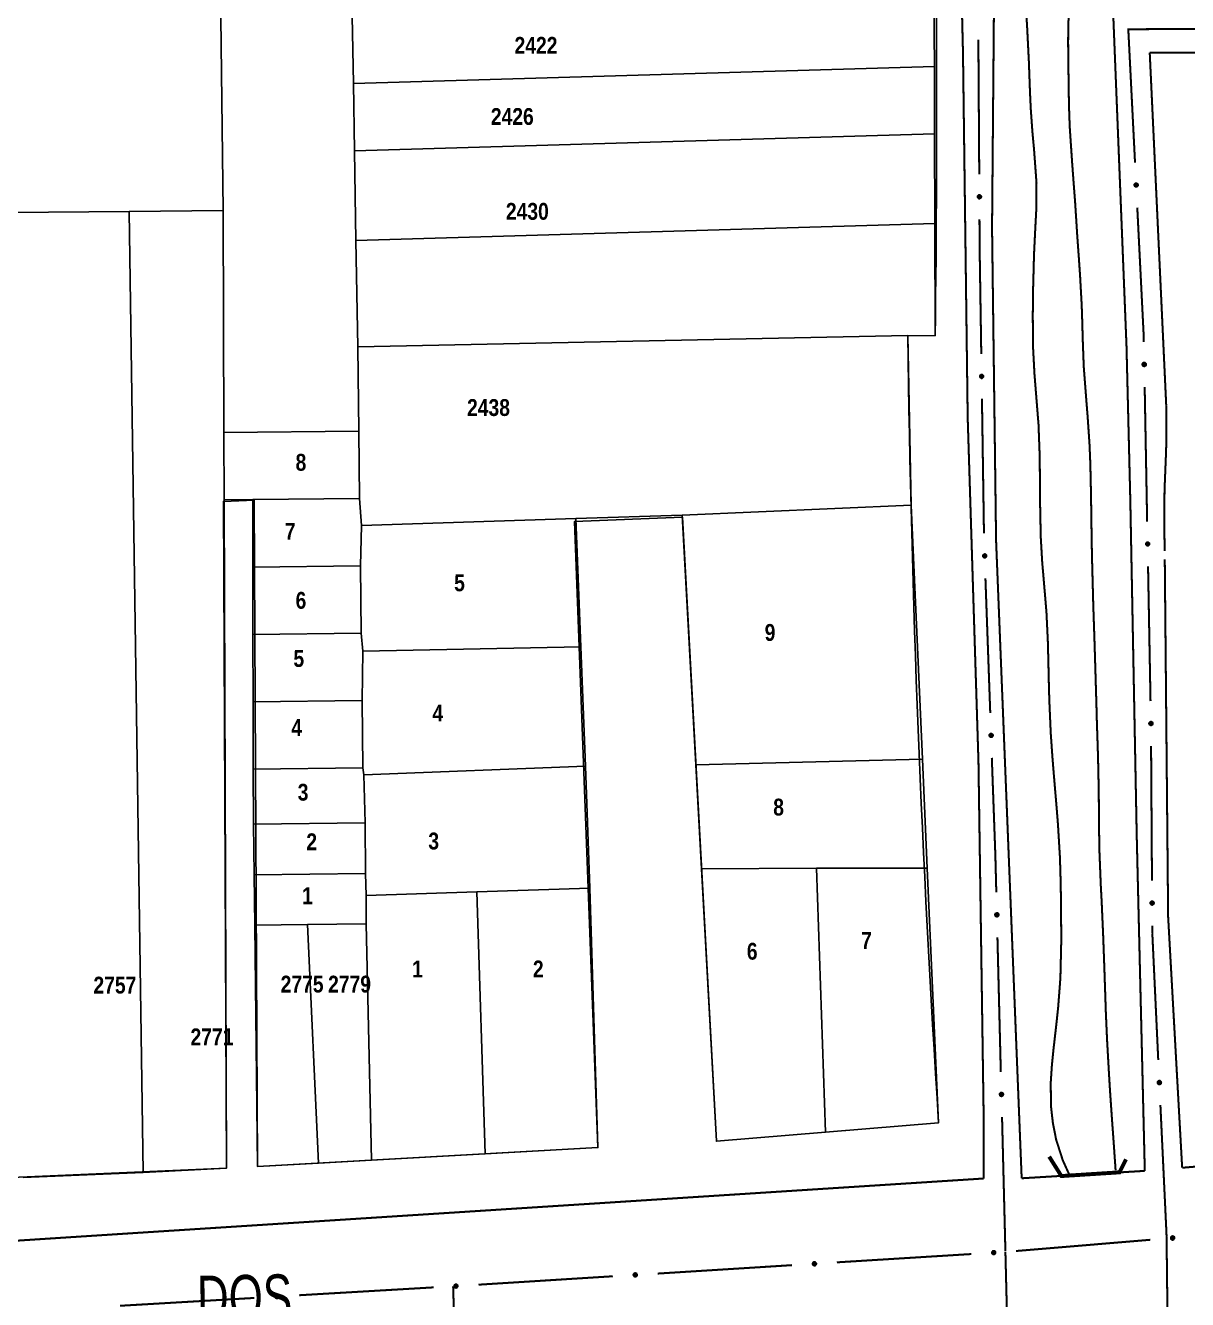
# Model space of a CAD drawing. Extents: x 201676 to 203188, y 4837754 to 4839005.
# Drawn here: x 202126.4 to 202229.9, y 4838789.2 to 4838902.7 of the extents above; entities that cross this region are included whole.
import ezdxf
from ezdxf.enums import TextEntityAlignment as Align

# ---------------------------------------------------------------- set-up
doc = ezdxf.new("R2010")
doc.units = 0
doc.header["$LTSCALE"] = 1.5
doc.header["$MEASUREMENT"] = 0
for name, color, linetype in [('CD-MALHA-LOTES', 40, 'CONTINUOUS'), ('HD-CURSO-PERENE', 170, 'CONTINUOUS'), ('RU-QUADRAS', 210, 'CONTINUOUS'), ('SV-EIXO-RUA-N-PAV', 6, 'CONTINUOUS'), ('SV-EIXO-RUA-PAV', 20, 'CONTINUOUS'), ('SV-PONTE-BUEIRO', 7, 'CONTINUOUS'), ('SV-RUA-PAVIM-S-GUIA-C-GUIA', 7, 'CONTINUOUS'), ('SV-TXT-RUA-PAV-S-GUIA-C-GUIA', 7, 'CONTINUOUS'), ('Th_NmrPort', 7, 'CONTINUOUS')]:
    doc.layers.add(name, color=color, linetype=linetype)
doc.styles.add('ARIAL', font='ARIAL.TTF')
doc.styles.get("Standard").update_dxf_attribs({"font": 'swisscbo.ttf'})

msp = doc.modelspace()

# ---------------------------------------------------------------- linework, layer by layer
at = {"layer": 'CD-MALHA-LOTES', "linetype": 'Continuous', "flags": 128}
for points in [[(202143.98, 4838886.19), (202143.23, 4838950.05)], [(202207.36, 4838899.01), (202207.31, 4838905.01)], [(202155.59, 4838897.51), (202155.49, 4838903.5)], [(202155.59, 4838897.51), (202207.36, 4838899.01)], [(202207.38, 4838893.02), (202207.36, 4838899.01)], [(202155.69, 4838891.51), (202155.59, 4838897.51)], [(202155.69, 4838891.51), (202207.38, 4838893.02)], [(202207.4, 4838885.02), (202207.38, 4838893.02)], [(202155.82, 4838883.51), (202155.69, 4838891.51)], [(202124.82, 4838886.02), (202135.6, 4838886.11)], [(202135.6, 4838886.11), (202143.98, 4838886.19)], [(202136.87, 4838800.47), (202135.6, 4838886.11)], [(202144.05, 4838866.4), (202143.98, 4838886.19)], [(202155.82, 4838883.51), (202207.4, 4838885.02)], [(202207.43, 4838875.03), (202207.4, 4838885.02)], [(202155.98, 4838874.03), (202155.82, 4838883.51)], [(202155.98, 4838874.03), (202204.99, 4838875.04)], [(202205.28, 4838859.92), (202204.99, 4838875.04)], [(202204.99, 4838875.04), (202207.43, 4838875.03)], [(202156.07, 4838866.53), (202155.98, 4838874.03)], [(202144.05, 4838866.4), (202156.07, 4838866.53)], [(202144.07, 4838860.4), (202144.05, 4838866.4)], [(202156.14, 4838860.53), (202156.07, 4838866.53)], [(202144.07, 4838860.4), (202146.63, 4838860.43)], [(202144.29, 4838800.87), (202144.07, 4838860.4)], [(202146.63, 4838860.43), (202156.14, 4838860.53)], [(202146.64, 4838854.41), (202146.63, 4838860.43)], [(202156.32, 4838858.11), (202156.14, 4838860.53)], [(202184.88, 4838859.04), (202205.28, 4838859.92)], [(202206.29, 4838837.31), (202205.28, 4838859.92)], [(202156.32, 4838858.11), (202175.42, 4838858.73)], [(202175.42, 4838858.73), (202184.88, 4838859.04)], [(202175.85, 4838847.32), (202175.42, 4838858.73)], [(202184.88, 4838859.04), (202186.1, 4838836.8)], [(202156.22, 4838854.53), (202156.32, 4838858.11)], [(202146.64, 4838854.41), (202156.22, 4838854.53)], [(202146.64, 4838848.41), (202146.64, 4838854.41)], [(202156.29, 4838848.53), (202156.22, 4838854.53)], [(202156.29, 4838848.53), (202146.64, 4838848.41)], [(202156.42, 4838846.91), (202156.29, 4838848.53)], [(202146.65, 4838842.41), (202146.64, 4838848.41)], [(202156.36, 4838842.53), (202156.42, 4838846.91)], [(202156.42, 4838846.91), (202175.85, 4838847.32)], [(202176.26, 4838836.67), (202175.85, 4838847.32)], [(202156.36, 4838842.53), (202146.65, 4838842.41)], [(202146.66, 4838836.41), (202146.65, 4838842.41)], [(202156.44, 4838836.53), (202156.36, 4838842.53)], [(202186.1, 4838836.8), (202206.29, 4838837.31)], [(202206.73, 4838827.6), (202206.29, 4838837.31)], [(202146.66, 4838836.41), (202156.44, 4838836.53)], [(202146.7, 4838831.5), (202146.66, 4838836.41)], [(202156.51, 4838835.9), (202156.44, 4838836.53)], [(202156.51, 4838835.9), (202176.26, 4838836.67)], [(202176.67, 4838825.8), (202176.26, 4838836.67)], [(202186.1, 4838836.8), (202186.61, 4838827.52)], [(202156.63, 4838831.62), (202156.51, 4838835.9)], [(202146.7, 4838831.5), (202156.63, 4838831.62)], [(202146.75, 4838827), (202146.7, 4838831.5)], [(202156.68, 4838827.12), (202156.63, 4838831.62)], [(202146.75, 4838827), (202156.68, 4838827.12)], [(202146.8, 4838822.5), (202146.75, 4838827)], [(202156.73, 4838825.15), (202156.68, 4838827.12)], [(202186.61, 4838827.52), (202196.85, 4838827.6)], [(202186.61, 4838827.52), (202187.94, 4838803.26)], [(202197.66, 4838804.07), (202196.85, 4838827.6)], [(202196.85, 4838827.6), (202206.73, 4838827.6)], [(202207.74, 4838804.91), (202206.73, 4838827.6)], [(202166.58, 4838825.47), (202176.67, 4838825.8)], [(202177.38, 4838802.69), (202176.67, 4838825.8)], [(202156.73, 4838825.15), (202166.58, 4838825.47)], [(202156.74, 4838822.62), (202156.73, 4838825.15)], [(202167.34, 4838802.14), (202166.58, 4838825.47)], [(202146.8, 4838822.5), (202151.51, 4838822.56)], [(202147.04, 4838801.02), (202146.8, 4838822.5)], [(202151.51, 4838822.56), (202156.74, 4838822.62)], [(202152.49, 4838801.32), (202151.51, 4838822.56)], [(202157.22, 4838801.58), (202156.74, 4838822.62)], [(202197.66, 4838804.07), (202207.74, 4838804.91)], [(202187.94, 4838803.26), (202197.66, 4838804.07)], [(202157.22, 4838801.58), (202167.34, 4838802.14)], [(202167.34, 4838802.14), (202177.38, 4838802.69)], [(202136.87, 4838800.47), (202144.29, 4838800.87)], [(202147.04, 4838801.02), (202152.49, 4838801.32)], [(202152.49, 4838801.32), (202157.22, 4838801.58)], [(202126.16, 4838800.03), (202136.87, 4838800.47)]]:
    msp.add_lwpolyline(points, dxfattribs=at)
at = {"layer": 'HD-CURSO-PERENE', "const_width": 0.18}
for points in [[(202219.4, 4838904.85), (202219.29, 4838902.69), (202219.28, 4838901.19), (202219.29, 4838899.69), (202219.33, 4838897.17), (202219.35, 4838895.67), (202219.42, 4838893.66), (202219.62, 4838890.67), (202219.73, 4838889.17), (202219.91, 4838886.8), (202220.1, 4838883.81), (202220.25, 4838881.75), (202220.35, 4838880.26), (202220.49, 4838877.71), (202220.54, 4838876.21), (202220.58, 4838874.71), (202220.67, 4838872.28), (202220.9, 4838869.29), (202221.02, 4838867.79), (202221.19, 4838865.26), (202221.25, 4838863.76), (202221.29, 4838862.26), (202221.34, 4838859.44), (202221.36, 4838857.94), (202221.4, 4838855.5), (202221.48, 4838852.5), (202221.52, 4838851), (202221.59, 4838848.95), (202221.64, 4838847.45), (202221.71, 4838845.14), (202221.8, 4838842.14), (202221.84, 4838840.64), (202221.92, 4838838.24), (202221.96, 4838836.74), (202222.01, 4838834.29), (202222.02, 4838832.79), (202222.03, 4838831.29), (202222.07, 4838829.05), (202222.19, 4838826.05), (202222.27, 4838824.55), (202222.4, 4838821.6), (202222.51, 4838818.6), (202222.59, 4838816.22), (202222.64, 4838814.72), (202222.75, 4838812.26), (202222.92, 4838809.26), (202223.01, 4838807.77), (202223.19, 4838805.16), (202223.3, 4838803.67), (202223.51, 4838800.67)], [(202219.42, 4838800.2), (202218.8, 4838801.57), (202218.21, 4838803.41), (202217.92, 4838804.89), (202217.75, 4838806.38), (202217.73, 4838808.51), (202217.83, 4838810.01), (202217.98, 4838811.5), (202218.23, 4838813.69), (202218.39, 4838815.19), (202218.59, 4838817.81), (202218.66, 4838820.81), (202218.66, 4838822.31), (202218.64, 4838824.63), (202218.62, 4838826.13), (202218.55, 4838828.54), (202218.37, 4838831.53), (202218.25, 4838833.03), (202218, 4838835.98), (202217.88, 4838837.48), (202217.73, 4838839.61), (202217.6, 4838842.61), (202217.56, 4838844.11), (202217.51, 4838846.31), (202217.47, 4838847.81), (202217.35, 4838850.35), (202217.1, 4838853.34), (202216.97, 4838854.83), (202216.84, 4838857.08), (202216.78, 4838860.08), (202216.76, 4838862.69), (202216.75, 4838864.19), (202216.64, 4838867.12), (202216.4, 4838870.11), (202216.28, 4838871.61), (202216.16, 4838873.87), (202216.14, 4838875.37), (202216.13, 4838876.87), (202216.16, 4838879.29), (202216.24, 4838882.29), (202216.36, 4838884.74), (202216.44, 4838886.24), (202216.46, 4838888.65), (202216.24, 4838891.64), (202216.1, 4838893.14), (202215.95, 4838895.24), (202215.88, 4838896.74), (202215.78, 4838899.46), (202215.63, 4838902.45), (202215.54, 4838903.95)]]:
    msp.add_lwpolyline(points, dxfattribs=at)
at = {"layer": 'RU-QUADRAS', "color": 6, "linetype": 'Continuous'}
msp.add_lwpolyline([(202123.29, 4838978.73), (202128.11, 4838979.86), (202151, 4838982.63, 0.017803), (202204.74, 4838986.28, -0.018695), (202207.43, 4838875.03), (202204.99, 4838875.04, 0.012757), (202207.74, 4838804.91), (202187.94, 4838803.26), (202184.93, 4838858.85), (202175.3, 4838858.48), (202177.38, 4838802.69), (202147.04, 4838801.02), (202146.76, 4838860.38), (202144.01, 4838860.26), (202144.29, 4838800.87), (202108.69, 4838799.31)], format="xyb", dxfattribs=at)
at = {"layer": 'SV-EIXO-RUA-N-PAV', "const_width": 0.18}
for points in [[(202228.05, 4838794.8), (202228.19, 4838782.8)], [(202213.69, 4838793.4), (202213.99, 4838781.4)]]:
    msp.add_lwpolyline(points, dxfattribs=at)
at = {"layer": 'SV-EIXO-RUA-PAV', "const_width": 0.18}
for points in [[(202224.64, 4838902.43), (202224.64, 4838902.33)], [(202224.64, 4838902.33), (202236.64, 4838902.41)], [(202224.64, 4838902.33), (202225.24, 4838890.45)], [(202211.28, 4838901.4), (202211.36, 4838889.4)], [(202225.44, 4838886.45), (202225.99, 4838875.47)], [(202211.38, 4838885.4), (202211.39, 4838883.41)], [(202211.39, 4838883.41), (202211.4, 4838882.41)], [(202211.4, 4838882.41), (202211.54, 4838873.41)], [(202225.99, 4838875.47), (202226.01, 4838875.04)], [(202226.01, 4838875.04), (202226.02, 4838874.47)], [(202226.1, 4838870.47), (202226.32, 4838858.47)], [(202211.6, 4838869.41), (202211.78, 4838857.41)], [(202226.4, 4838854.47), (202226.62, 4838842.47)], [(202211.91, 4838853.41), (202212.34, 4838841.42)], [(202226.67, 4838838.48), (202226.75, 4838826.48)], [(202212.48, 4838837.42), (202212.77, 4838829.43)], [(202212.77, 4838829.43), (202212.8, 4838828.53)], [(202212.8, 4838828.53), (202212.88, 4838825.43)], [(202226.78, 4838822.48), (202226.78, 4838821.8)], [(202212.98, 4838821.43), (202213.28, 4838809.43)], [(202226.78, 4838821.8), (202227.31, 4838810.49)], [(202227.5, 4838806.49), (202228.02, 4838795.5)], [(202213.39, 4838805.43), (202213.69, 4838793.44)], [(202228.02, 4838795.5), (202228.05, 4838794.8)], [(202214.64, 4838793.48), (202226.6, 4838794.48)], [(202198.67, 4838792.47), (202210.65, 4838793.21)], [(202182.71, 4838791.47), (202194.68, 4838792.22)], [(202166.74, 4838790.48), (202178.71, 4838791.23)], [(202150.76, 4838789.54), (202162.74, 4838790.24)], [(202164.48, 4838790.34), (202164.84, 4838778.35)], [(202134.79, 4838788.6), (202146.77, 4838789.3)]]:
    msp.add_lwpolyline(points, dxfattribs=at)
at = {"layer": 'SV-EIXO-RUA-PAV'}
for points in [[(202225.44, 4838888.6), (202225.48, 4838888.57), (202225.5, 4838888.53), (202225.51, 4838888.5), (202225.52, 4838888.46), (202225.52, 4838888.43), (202225.51, 4838888.39), (202225.49, 4838888.36), (202225.46, 4838888.32), (202225.42, 4838888.3), (202225.38, 4838888.28), (202225.35, 4838888.28), (202225.31, 4838888.28), (202225.28, 4838888.29), (202225.24, 4838888.31), (202225.2, 4838888.34), (202225.18, 4838888.38), (202225.17, 4838888.41), (202225.16, 4838888.45), (202225.17, 4838888.48), (202225.17, 4838888.52), (202225.19, 4838888.55), (202225.23, 4838888.59), (202225.26, 4838888.62), (202225.3, 4838888.63), (202225.33, 4838888.63), (202225.37, 4838888.63), (202225.4, 4838888.62), (202225.44, 4838888.6)], [(202211.48, 4838887.55), (202211.51, 4838887.52), (202211.54, 4838887.48), (202211.55, 4838887.44), (202211.55, 4838887.41), (202211.55, 4838887.37), (202211.54, 4838887.34), (202211.52, 4838887.3), (202211.48, 4838887.27), (202211.44, 4838887.25), (202211.41, 4838887.23), (202211.37, 4838887.23), (202211.34, 4838887.23), (202211.3, 4838887.25), (202211.27, 4838887.27), (202211.23, 4838887.3), (202211.21, 4838887.34), (202211.2, 4838887.37), (202211.2, 4838887.41), (202211.2, 4838887.44), (202211.21, 4838887.48), (202211.23, 4838887.51), (202211.26, 4838887.55), (202211.3, 4838887.57), (202211.34, 4838887.58), (202211.37, 4838887.58), (202211.41, 4838887.58), (202211.44, 4838887.57), (202211.48, 4838887.55)], [(202226.17, 4838872.62), (202226.2, 4838872.58), (202226.23, 4838872.55), (202226.24, 4838872.51), (202226.24, 4838872.48), (202226.24, 4838872.44), (202226.23, 4838872.41), (202226.21, 4838872.37), (202226.17, 4838872.33), (202226.13, 4838872.31), (202226.1, 4838872.3), (202226.06, 4838872.29), (202226.03, 4838872.3), (202225.99, 4838872.31), (202225.96, 4838872.33), (202225.92, 4838872.36), (202225.9, 4838872.4), (202225.89, 4838872.43), (202225.89, 4838872.47), (202225.89, 4838872.51), (202225.9, 4838872.54), (202225.92, 4838872.58), (202225.95, 4838872.61), (202225.99, 4838872.63), (202226.02, 4838872.65), (202226.06, 4838872.65), (202226.09, 4838872.65), (202226.13, 4838872.64), (202226.17, 4838872.62)], [(202211.67, 4838871.55), (202211.71, 4838871.52), (202211.73, 4838871.48), (202211.74, 4838871.45), (202211.75, 4838871.41), (202211.74, 4838871.38), (202211.73, 4838871.34), (202211.71, 4838871.31), (202211.68, 4838871.27), (202211.64, 4838871.25), (202211.61, 4838871.23), (202211.57, 4838871.23), (202211.54, 4838871.23), (202211.5, 4838871.25), (202211.46, 4838871.27), (202211.43, 4838871.3), (202211.41, 4838871.34), (202211.4, 4838871.37), (202211.39, 4838871.41), (202211.4, 4838871.44), (202211.41, 4838871.48), (202211.43, 4838871.51), (202211.46, 4838871.55), (202211.5, 4838871.57), (202211.53, 4838871.58), (202211.57, 4838871.58), (202211.6, 4838871.58), (202211.64, 4838871.57), (202211.67, 4838871.55)], [(202226.47, 4838856.62), (202226.5, 4838856.58), (202226.53, 4838856.55), (202226.54, 4838856.51), (202226.54, 4838856.48), (202226.54, 4838856.44), (202226.53, 4838856.41), (202226.51, 4838856.37), (202226.47, 4838856.34), (202226.44, 4838856.31), (202226.4, 4838856.3), (202226.37, 4838856.3), (202226.33, 4838856.3), (202226.3, 4838856.31), (202226.26, 4838856.33), (202226.22, 4838856.37), (202226.2, 4838856.4), (202226.19, 4838856.44), (202226.19, 4838856.47), (202226.19, 4838856.51), (202226.2, 4838856.54), (202226.22, 4838856.58), (202226.25, 4838856.61), (202226.29, 4838856.64), (202226.32, 4838856.65), (202226.36, 4838856.65), (202226.39, 4838856.65), (202226.43, 4838856.64), (202226.47, 4838856.62)], [(202211.95, 4838855.56), (202211.98, 4838855.52), (202212.01, 4838855.49), (202212.02, 4838855.45), (202212.02, 4838855.42), (202212.02, 4838855.38), (202212.01, 4838855.35), (202211.99, 4838855.31), (202211.96, 4838855.27), (202211.92, 4838855.25), (202211.89, 4838855.24), (202211.85, 4838855.23), (202211.82, 4838855.24), (202211.78, 4838855.25), (202211.74, 4838855.27), (202211.71, 4838855.3), (202211.68, 4838855.34), (202211.67, 4838855.37), (202211.67, 4838855.41), (202211.67, 4838855.44), (202211.68, 4838855.48), (202211.7, 4838855.51), (202211.74, 4838855.55), (202211.77, 4838855.57), (202211.8, 4838855.58), (202211.84, 4838855.59), (202211.88, 4838855.59), (202211.91, 4838855.58), (202211.95, 4838855.56)], [(202226.76, 4838840.62), (202226.8, 4838840.59), (202226.82, 4838840.55), (202226.83, 4838840.51), (202226.83, 4838840.48), (202226.83, 4838840.44), (202226.82, 4838840.41), (202226.8, 4838840.37), (202226.77, 4838840.34), (202226.73, 4838840.32), (202226.69, 4838840.3), (202226.66, 4838840.3), (202226.62, 4838840.3), (202226.59, 4838840.32), (202226.55, 4838840.34), (202226.52, 4838840.37), (202226.49, 4838840.41), (202226.48, 4838840.44), (202226.48, 4838840.48), (202226.48, 4838840.51), (202226.49, 4838840.55), (202226.52, 4838840.58), (202226.55, 4838840.62), (202226.59, 4838840.64), (202226.62, 4838840.65), (202226.66, 4838840.65), (202226.69, 4838840.65), (202226.73, 4838840.64), (202226.76, 4838840.62)], [(202212.52, 4838839.57), (202212.55, 4838839.53), (202212.58, 4838839.5), (202212.59, 4838839.46), (202212.59, 4838839.43), (202212.59, 4838839.39), (202212.58, 4838839.36), (202212.56, 4838839.32), (202212.53, 4838839.28), (202212.49, 4838839.26), (202212.46, 4838839.25), (202212.42, 4838839.24), (202212.39, 4838839.25), (202212.35, 4838839.26), (202212.31, 4838839.28), (202212.28, 4838839.31), (202212.25, 4838839.35), (202212.24, 4838839.38), (202212.24, 4838839.42), (202212.24, 4838839.45), (202212.25, 4838839.49), (202212.27, 4838839.52), (202212.3, 4838839.56), (202212.34, 4838839.58), (202212.37, 4838839.59), (202212.41, 4838839.6), (202212.44, 4838839.6), (202212.48, 4838839.59), (202212.52, 4838839.57)], [(202226.87, 4838824.62), (202226.91, 4838824.59), (202226.93, 4838824.55), (202226.94, 4838824.51), (202226.94, 4838824.48), (202226.94, 4838824.44), (202226.93, 4838824.41), (202226.91, 4838824.37), (202226.87, 4838824.34), (202226.84, 4838824.32), (202226.8, 4838824.3), (202226.77, 4838824.3), (202226.73, 4838824.3), (202226.7, 4838824.32), (202226.66, 4838824.34), (202226.62, 4838824.37), (202226.6, 4838824.41), (202226.59, 4838824.44), (202226.59, 4838824.48), (202226.59, 4838824.51), (202226.6, 4838824.55), (202226.62, 4838824.58), (202226.66, 4838824.62), (202226.69, 4838824.64), (202226.73, 4838824.65), (202226.76, 4838824.65), (202226.8, 4838824.65), (202226.83, 4838824.64), (202226.87, 4838824.62)], [(202213.04, 4838823.57), (202213.07, 4838823.54), (202213.1, 4838823.51), (202213.11, 4838823.47), (202213.11, 4838823.44), (202213.11, 4838823.4), (202213.1, 4838823.36), (202213.08, 4838823.33), (202213.04, 4838823.29), (202213.01, 4838823.27), (202212.97, 4838823.26), (202212.94, 4838823.25), (202212.9, 4838823.26), (202212.87, 4838823.27), (202212.83, 4838823.29), (202212.79, 4838823.32), (202212.77, 4838823.36), (202212.76, 4838823.39), (202212.76, 4838823.43), (202212.76, 4838823.46), (202212.77, 4838823.5), (202212.79, 4838823.53), (202212.82, 4838823.57), (202212.86, 4838823.59), (202212.89, 4838823.6), (202212.93, 4838823.61), (202212.96, 4838823.6), (202213, 4838823.6), (202213.04, 4838823.57)], [(202213.44, 4838807.58), (202213.48, 4838807.55), (202213.5, 4838807.51), (202213.51, 4838807.47), (202213.51, 4838807.44), (202213.51, 4838807.41), (202213.5, 4838807.37), (202213.48, 4838807.33), (202213.45, 4838807.3), (202213.41, 4838807.28), (202213.38, 4838807.26), (202213.34, 4838807.26), (202213.31, 4838807.26), (202213.27, 4838807.27), (202213.23, 4838807.29), (202213.2, 4838807.33), (202213.18, 4838807.36), (202213.17, 4838807.4), (202213.16, 4838807.43), (202213.16, 4838807.47), (202213.17, 4838807.5), (202213.19, 4838807.54), (202213.23, 4838807.57), (202213.26, 4838807.6), (202213.3, 4838807.61), (202213.33, 4838807.61), (202213.37, 4838807.61), (202213.4, 4838807.6), (202213.44, 4838807.58)], [(202227.51, 4838808.64), (202227.55, 4838808.61), (202227.57, 4838808.57), (202227.58, 4838808.54), (202227.59, 4838808.5), (202227.58, 4838808.47), (202227.58, 4838808.43), (202227.56, 4838808.39), (202227.52, 4838808.36), (202227.49, 4838808.33), (202227.45, 4838808.32), (202227.42, 4838808.32), (202227.38, 4838808.32), (202227.35, 4838808.33), (202227.31, 4838808.35), (202227.27, 4838808.38), (202227.25, 4838808.42), (202227.24, 4838808.45), (202227.23, 4838808.49), (202227.23, 4838808.52), (202227.24, 4838808.56), (202227.26, 4838808.59), (202227.3, 4838808.63), (202227.33, 4838808.65), (202227.37, 4838808.66), (202227.4, 4838808.67), (202227.44, 4838808.67), (202227.47, 4838808.66), (202227.51, 4838808.64)], [(202228.44, 4838794.74), (202228.48, 4838794.77), (202228.51, 4838794.8), (202228.55, 4838794.81), (202228.58, 4838794.82), (202228.62, 4838794.82), (202228.65, 4838794.81), (202228.69, 4838794.79), (202228.73, 4838794.76), (202228.75, 4838794.72), (202228.76, 4838794.69), (202228.77, 4838794.65), (202228.77, 4838794.62), (202228.76, 4838794.58), (202228.74, 4838794.54), (202228.71, 4838794.51), (202228.67, 4838794.48), (202228.64, 4838794.47), (202228.6, 4838794.46), (202228.57, 4838794.46), (202228.53, 4838794.47), (202228.49, 4838794.49), (202228.46, 4838794.52), (202228.43, 4838794.56), (202228.42, 4838794.59), (202228.42, 4838794.63), (202228.42, 4838794.66), (202228.42, 4838794.7), (202228.44, 4838794.74)], [(202212.5, 4838793.44), (202212.53, 4838793.47), (202212.56, 4838793.5), (202212.6, 4838793.51), (202212.63, 4838793.51), (202212.67, 4838793.51), (202212.7, 4838793.51), (202212.74, 4838793.49), (202212.78, 4838793.46), (202212.8, 4838793.42), (202212.82, 4838793.38), (202212.82, 4838793.35), (202212.82, 4838793.31), (202212.81, 4838793.28), (202212.79, 4838793.24), (202212.76, 4838793.2), (202212.73, 4838793.18), (202212.69, 4838793.17), (202212.66, 4838793.16), (202212.62, 4838793.16), (202212.58, 4838793.17), (202212.55, 4838793.19), (202212.51, 4838793.22), (202212.49, 4838793.26), (202212.47, 4838793.29), (202212.47, 4838793.33), (202212.47, 4838793.36), (202212.48, 4838793.4), (202212.5, 4838793.44)], [(202196.53, 4838792.44), (202196.56, 4838792.48), (202196.6, 4838792.51), (202196.63, 4838792.52), (202196.66, 4838792.52), (202196.7, 4838792.52), (202196.74, 4838792.51), (202196.77, 4838792.49), (202196.81, 4838792.46), (202196.83, 4838792.43), (202196.85, 4838792.39), (202196.85, 4838792.36), (202196.85, 4838792.32), (202196.84, 4838792.29), (202196.82, 4838792.25), (202196.79, 4838792.21), (202196.76, 4838792.19), (202196.72, 4838792.17), (202196.69, 4838792.17), (202196.65, 4838792.17), (202196.62, 4838792.18), (202196.58, 4838792.2), (202196.54, 4838792.23), (202196.52, 4838792.26), (202196.5, 4838792.3), (202196.5, 4838792.33), (202196.5, 4838792.37), (202196.51, 4838792.41), (202196.53, 4838792.44)], [(202180.56, 4838791.45), (202180.59, 4838791.49), (202180.63, 4838791.51), (202180.66, 4838791.53), (202180.7, 4838791.53), (202180.73, 4838791.53), (202180.77, 4838791.52), (202180.8, 4838791.5), (202180.84, 4838791.47), (202180.86, 4838791.43), (202180.88, 4838791.4), (202180.88, 4838791.36), (202180.88, 4838791.33), (202180.87, 4838791.29), (202180.85, 4838791.25), (202180.82, 4838791.22), (202180.79, 4838791.19), (202180.75, 4838791.18), (202180.72, 4838791.18), (202180.68, 4838791.18), (202180.65, 4838791.19), (202180.61, 4838791.21), (202180.57, 4838791.24), (202180.55, 4838791.27), (202180.54, 4838791.31), (202180.53, 4838791.34), (202180.53, 4838791.38), (202180.54, 4838791.41), (202180.56, 4838791.45)], [(202148.62, 4838789.52), (202148.65, 4838789.56), (202148.68, 4838789.58), (202148.72, 4838789.6), (202148.75, 4838789.6), (202148.79, 4838789.6), (202148.83, 4838789.59), (202148.86, 4838789.57), (202148.9, 4838789.54), (202148.92, 4838789.5), (202148.94, 4838789.47), (202148.94, 4838789.43), (202148.94, 4838789.4), (202148.93, 4838789.36), (202148.91, 4838789.33), (202148.88, 4838789.29), (202148.84, 4838789.26), (202148.81, 4838789.25), (202148.77, 4838789.25), (202148.74, 4838789.25), (202148.7, 4838789.26), (202148.67, 4838789.28), (202148.63, 4838789.31), (202148.61, 4838789.34), (202148.59, 4838789.38), (202148.59, 4838789.41), (202148.59, 4838789.45), (202148.6, 4838789.48), (202148.62, 4838789.52)], [(202164.59, 4838790.46), (202164.62, 4838790.49), (202164.66, 4838790.52), (202164.69, 4838790.53), (202164.73, 4838790.54), (202164.76, 4838790.53), (202164.8, 4838790.53), (202164.83, 4838790.51), (202164.87, 4838790.48), (202164.9, 4838790.44), (202164.91, 4838790.41), (202164.92, 4838790.37), (202164.91, 4838790.34), (202164.9, 4838790.3), (202164.88, 4838790.26), (202164.85, 4838790.22), (202164.82, 4838790.2), (202164.78, 4838790.19), (202164.75, 4838790.18), (202164.71, 4838790.18), (202164.68, 4838790.19), (202164.64, 4838790.21), (202164.6, 4838790.24), (202164.58, 4838790.28), (202164.57, 4838790.31), (202164.56, 4838790.35), (202164.56, 4838790.38), (202164.57, 4838790.42), (202164.59, 4838790.46)]]:
    msp.add_lwpolyline(points, close=True, dxfattribs=at)
for points in [[(202225.17, 4838888.52), (202225.2, 4838888.34)], [(202225.17, 4838888.5), (202225.19, 4838888.37)], [(202225.17, 4838888.48), (202225.18, 4838888.38)], [(202225.19, 4838888.55), (202225.24, 4838888.31)], [(202225.19, 4838888.53), (202225.22, 4838888.33)], [(202225.21, 4838888.57), (202225.26, 4838888.3)], [(202225.23, 4838888.59), (202225.28, 4838888.29)], [(202225.24, 4838888.6), (202225.29, 4838888.29)], [(202225.26, 4838888.62), (202225.31, 4838888.28)], [(202225.28, 4838888.62), (202225.33, 4838888.28)], [(202225.3, 4838888.63), (202225.35, 4838888.28)], [(202225.31, 4838888.63), (202225.36, 4838888.28)], [(202225.33, 4838888.63), (202225.38, 4838888.28)], [(202225.35, 4838888.63), (202225.4, 4838888.29)], [(202225.37, 4838888.63), (202225.42, 4838888.3)], [(202225.38, 4838888.62), (202225.44, 4838888.31)], [(202225.4, 4838888.62), (202225.46, 4838888.32)], [(202225.42, 4838888.61), (202225.47, 4838888.34)], [(202225.44, 4838888.6), (202225.49, 4838888.36)], [(202225.46, 4838888.58), (202225.5, 4838888.38)], [(202225.48, 4838888.57), (202225.51, 4838888.39)], [(202225.49, 4838888.55), (202225.51, 4838888.42)], [(202225.5, 4838888.53), (202225.52, 4838888.43)], [(202211.2, 4838887.46), (202211.22, 4838887.33)], [(202211.2, 4838887.44), (202211.21, 4838887.34)], [(202211.21, 4838887.48), (202211.23, 4838887.3)], [(202211.22, 4838887.49), (202211.25, 4838887.29)], [(202211.23, 4838887.51), (202211.27, 4838887.27)], [(202211.25, 4838887.53), (202211.28, 4838887.26)], [(202211.26, 4838887.55), (202211.3, 4838887.25)], [(202211.28, 4838887.56), (202211.32, 4838887.24)], [(202211.3, 4838887.57), (202211.34, 4838887.23)], [(202211.32, 4838887.57), (202211.35, 4838887.23)], [(202211.34, 4838887.58), (202211.37, 4838887.23)], [(202211.35, 4838887.58), (202211.39, 4838887.23)], [(202211.37, 4838887.58), (202211.41, 4838887.23)], [(202211.39, 4838887.58), (202211.43, 4838887.24)], [(202211.41, 4838887.58), (202211.44, 4838887.25)], [(202211.42, 4838887.57), (202211.46, 4838887.26)], [(202211.44, 4838887.57), (202211.48, 4838887.27)], [(202211.46, 4838887.56), (202211.5, 4838887.29)], [(202211.48, 4838887.55), (202211.52, 4838887.3)], [(202211.5, 4838887.53), (202211.52, 4838887.33)], [(202211.51, 4838887.52), (202211.54, 4838887.34)], [(202211.53, 4838887.49), (202211.54, 4838887.37)], [(202211.54, 4838887.48), (202211.55, 4838887.37)], [(202225.89, 4838872.52), (202225.91, 4838872.39)], [(202225.89, 4838872.51), (202225.9, 4838872.4)], [(202225.9, 4838872.54), (202225.92, 4838872.36)], [(202225.91, 4838872.55), (202225.94, 4838872.35)], [(202225.92, 4838872.58), (202225.96, 4838872.33)], [(202225.94, 4838872.59), (202225.98, 4838872.32)], [(202225.95, 4838872.61), (202225.99, 4838872.31)], [(202225.97, 4838872.62), (202226.01, 4838872.31)], [(202225.99, 4838872.63), (202226.03, 4838872.3)], [(202226, 4838872.64), (202226.05, 4838872.3)], [(202226.02, 4838872.65), (202226.06, 4838872.29)], [(202226.04, 4838872.64), (202226.08, 4838872.3)], [(202226.06, 4838872.65), (202226.1, 4838872.3)], [(202226.08, 4838872.64), (202226.12, 4838872.31)], [(202226.09, 4838872.65), (202226.13, 4838872.31)], [(202226.11, 4838872.64), (202226.15, 4838872.33)], [(202226.13, 4838872.64), (202226.17, 4838872.33)], [(202226.15, 4838872.63), (202226.19, 4838872.35)], [(202226.17, 4838872.62), (202226.21, 4838872.37)], [(202226.18, 4838872.6), (202226.22, 4838872.39)], [(202226.2, 4838872.58), (202226.23, 4838872.41)], [(202226.22, 4838872.56), (202226.23, 4838872.43)], [(202226.23, 4838872.55), (202226.24, 4838872.44)], [(202211.4, 4838871.46), (202211.42, 4838871.33)], [(202211.4, 4838871.44), (202211.41, 4838871.34)], [(202211.41, 4838871.48), (202211.43, 4838871.3)], [(202211.42, 4838871.49), (202211.45, 4838871.29)], [(202211.43, 4838871.51), (202211.46, 4838871.27)], [(202211.45, 4838871.53), (202211.48, 4838871.26)], [(202211.46, 4838871.55), (202211.5, 4838871.25)], [(202211.48, 4838871.56), (202211.52, 4838871.24)], [(202211.5, 4838871.57), (202211.54, 4838871.23)], [(202211.51, 4838871.57), (202211.55, 4838871.24)], [(202211.53, 4838871.58), (202211.57, 4838871.23)], [(202211.55, 4838871.58), (202211.59, 4838871.23)], [(202211.57, 4838871.58), (202211.61, 4838871.23)], [(202211.59, 4838871.58), (202211.63, 4838871.25)], [(202211.6, 4838871.58), (202211.64, 4838871.25)], [(202211.62, 4838871.57), (202211.66, 4838871.26)], [(202211.64, 4838871.57), (202211.68, 4838871.27)], [(202211.65, 4838871.56), (202211.69, 4838871.29)], [(202211.67, 4838871.55), (202211.71, 4838871.31)], [(202211.69, 4838871.53), (202211.72, 4838871.33)], [(202211.71, 4838871.52), (202211.73, 4838871.34)], [(202211.72, 4838871.5), (202211.74, 4838871.37)], [(202211.73, 4838871.48), (202211.74, 4838871.38)], [(202226.19, 4838856.51), (202226.2, 4838856.4)], [(202226.2, 4838856.54), (202226.22, 4838856.37)], [(202226.2, 4838856.52), (202226.21, 4838856.39)], [(202226.21, 4838856.56), (202226.24, 4838856.36)], [(202226.22, 4838856.58), (202226.26, 4838856.33)], [(202226.24, 4838856.59), (202226.28, 4838856.32)], [(202226.25, 4838856.61), (202226.3, 4838856.31)], [(202226.27, 4838856.62), (202226.31, 4838856.31)], [(202226.29, 4838856.64), (202226.33, 4838856.3)], [(202226.31, 4838856.64), (202226.35, 4838856.3)], [(202226.32, 4838856.65), (202226.37, 4838856.3)], [(202226.34, 4838856.65), (202226.38, 4838856.3)], [(202226.36, 4838856.65), (202226.4, 4838856.3)], [(202226.38, 4838856.65), (202226.42, 4838856.31)], [(202226.39, 4838856.65), (202226.44, 4838856.31)], [(202226.41, 4838856.64), (202226.46, 4838856.33)], [(202226.43, 4838856.64), (202226.47, 4838856.34)], [(202226.45, 4838856.63), (202226.49, 4838856.36)], [(202226.47, 4838856.62), (202226.51, 4838856.37)], [(202226.49, 4838856.6), (202226.52, 4838856.4)], [(202226.5, 4838856.58), (202226.53, 4838856.41)], [(202226.52, 4838856.56), (202226.53, 4838856.43)], [(202226.53, 4838856.55), (202226.54, 4838856.44)], [(202211.67, 4838855.44), (202211.68, 4838855.34)], [(202211.68, 4838855.48), (202211.71, 4838855.3)], [(202211.68, 4838855.46), (202211.7, 4838855.32)], [(202211.69, 4838855.49), (202211.73, 4838855.29)], [(202211.7, 4838855.51), (202211.74, 4838855.27)], [(202211.72, 4838855.53), (202211.76, 4838855.26)], [(202211.74, 4838855.55), (202211.78, 4838855.25)], [(202211.75, 4838855.56), (202211.8, 4838855.25)], [(202211.77, 4838855.57), (202211.82, 4838855.24)], [(202211.79, 4838855.58), (202211.83, 4838855.24)], [(202211.8, 4838855.58), (202211.85, 4838855.23)], [(202211.82, 4838855.58), (202211.87, 4838855.24)], [(202211.84, 4838855.59), (202211.89, 4838855.24)], [(202211.86, 4838855.58), (202211.91, 4838855.25)], [(202211.88, 4838855.59), (202211.92, 4838855.25)], [(202211.89, 4838855.58), (202211.94, 4838855.27)], [(202211.91, 4838855.58), (202211.96, 4838855.27)], [(202211.93, 4838855.57), (202211.97, 4838855.3)], [(202211.95, 4838855.56), (202211.99, 4838855.31)], [(202211.97, 4838855.54), (202212, 4838855.34)], [(202211.98, 4838855.52), (202212.01, 4838855.35)], [(202212, 4838855.5), (202212.02, 4838855.37)], [(202212.01, 4838855.49), (202212.02, 4838855.38)], [(202226.49, 4838840.55), (202226.52, 4838840.37)], [(202226.49, 4838840.53), (202226.5, 4838840.4)], [(202226.51, 4838840.56), (202226.53, 4838840.36)], [(202226.52, 4838840.58), (202226.55, 4838840.34)], [(202226.53, 4838840.6), (202226.57, 4838840.33)], [(202226.55, 4838840.62), (202226.59, 4838840.32)], [(202226.57, 4838840.63), (202226.6, 4838840.31)], [(202226.59, 4838840.64), (202226.62, 4838840.3)], [(202226.6, 4838840.64), (202226.64, 4838840.3)], [(202226.62, 4838840.65), (202226.66, 4838840.3)], [(202226.64, 4838840.65), (202226.67, 4838840.3)], [(202226.66, 4838840.65), (202226.69, 4838840.3)], [(202226.67, 4838840.65), (202226.71, 4838840.31)], [(202226.69, 4838840.65), (202226.73, 4838840.32)], [(202226.71, 4838840.64), (202226.75, 4838840.33)], [(202226.73, 4838840.64), (202226.77, 4838840.34)], [(202226.74, 4838840.63), (202226.78, 4838840.36)], [(202226.76, 4838840.62), (202226.8, 4838840.37)], [(202226.78, 4838840.6), (202226.81, 4838840.4)], [(202226.8, 4838840.59), (202226.82, 4838840.41)], [(202226.81, 4838840.56), (202226.82, 4838840.44)], [(202226.82, 4838840.55), (202226.83, 4838840.44)], [(202212.24, 4838839.45), (202212.25, 4838839.35)], [(202212.25, 4838839.49), (202212.28, 4838839.31)], [(202212.25, 4838839.47), (202212.27, 4838839.33)], [(202212.26, 4838839.5), (202212.3, 4838839.3)], [(202212.27, 4838839.52), (202212.31, 4838839.28)], [(202212.29, 4838839.54), (202212.33, 4838839.27)], [(202212.3, 4838839.56), (202212.35, 4838839.26)], [(202212.32, 4838839.57), (202212.37, 4838839.26)], [(202212.34, 4838839.58), (202212.39, 4838839.25)], [(202212.36, 4838839.59), (202212.4, 4838839.25)], [(202212.37, 4838839.59), (202212.42, 4838839.24)], [(202212.39, 4838839.59), (202212.44, 4838839.25)], [(202212.41, 4838839.6), (202212.46, 4838839.25)], [(202212.43, 4838839.59), (202212.48, 4838839.26)], [(202212.44, 4838839.6), (202212.49, 4838839.26)], [(202212.46, 4838839.59), (202212.51, 4838839.28)], [(202212.48, 4838839.59), (202212.53, 4838839.28)], [(202212.5, 4838839.58), (202212.54, 4838839.31)], [(202212.52, 4838839.57), (202212.56, 4838839.32)], [(202212.54, 4838839.55), (202212.57, 4838839.35)], [(202212.55, 4838839.53), (202212.58, 4838839.36)], [(202212.57, 4838839.51), (202212.58, 4838839.38)], [(202212.58, 4838839.5), (202212.59, 4838839.39)], [(202226.48, 4838840.51), (202226.49, 4838840.41)], [(202226.68, 4838824.63), (202226.71, 4838824.31)], [(202226.69, 4838824.64), (202226.73, 4838824.3)], [(202226.71, 4838824.64), (202226.75, 4838824.3)], [(202226.73, 4838824.65), (202226.77, 4838824.3)], [(202226.75, 4838824.65), (202226.78, 4838824.3)], [(202226.76, 4838824.65), (202226.8, 4838824.3)], [(202226.78, 4838824.65), (202226.82, 4838824.31)], [(202226.8, 4838824.65), (202226.84, 4838824.32)], [(202226.82, 4838824.64), (202226.86, 4838824.33)], [(202226.83, 4838824.64), (202226.87, 4838824.34)], [(202226.85, 4838824.63), (202226.89, 4838824.36)], [(202212.77, 4838823.5), (202212.79, 4838823.32)], [(202212.78, 4838823.51), (202212.81, 4838823.31)], [(202212.79, 4838823.53), (202212.83, 4838823.29)], [(202212.81, 4838823.55), (202212.85, 4838823.28)], [(202212.82, 4838823.57), (202212.87, 4838823.27)], [(202212.84, 4838823.58), (202212.88, 4838823.27)], [(202212.86, 4838823.59), (202212.9, 4838823.26)], [(202212.87, 4838823.59), (202212.92, 4838823.26)], [(202212.89, 4838823.6), (202212.94, 4838823.25)], [(202212.91, 4838823.6), (202212.95, 4838823.26)], [(202212.93, 4838823.61), (202212.97, 4838823.26)], [(202212.95, 4838823.6), (202212.99, 4838823.27)], [(202212.96, 4838823.6), (202213.01, 4838823.27)], [(202212.98, 4838823.6), (202213.03, 4838823.29)], [(202213, 4838823.6), (202213.04, 4838823.29)], [(202213.02, 4838823.58), (202213.06, 4838823.31)], [(202213.04, 4838823.57), (202213.08, 4838823.33)], [(202213.05, 4838823.56), (202213.09, 4838823.35)], [(202213.07, 4838823.54), (202213.1, 4838823.36)], [(202213.09, 4838823.52), (202213.1, 4838823.39)], [(202213.1, 4838823.51), (202213.11, 4838823.4)], [(202226.59, 4838824.51), (202226.6, 4838824.41)], [(202226.6, 4838824.55), (202226.62, 4838824.37)], [(202226.6, 4838824.53), (202226.61, 4838824.4)], [(202226.62, 4838824.58), (202226.66, 4838824.34)], [(202226.62, 4838824.56), (202226.64, 4838824.36)], [(202226.64, 4838824.6), (202226.68, 4838824.33)], [(202226.66, 4838824.62), (202226.7, 4838824.32)], [(202226.87, 4838824.62), (202226.91, 4838824.37)], [(202226.89, 4838824.6), (202226.92, 4838824.4)], [(202226.91, 4838824.59), (202226.93, 4838824.41)], [(202226.92, 4838824.57), (202226.93, 4838824.44)], [(202226.93, 4838824.55), (202226.94, 4838824.44)], [(202212.76, 4838823.48), (202212.78, 4838823.34)], [(202212.76, 4838823.46), (202212.77, 4838823.36)], [(202213.26, 4838807.6), (202213.31, 4838807.26)], [(202213.28, 4838807.6), (202213.32, 4838807.26)], [(202213.3, 4838807.61), (202213.34, 4838807.26)], [(202213.32, 4838807.61), (202213.36, 4838807.26)], [(202213.33, 4838807.61), (202213.38, 4838807.26)], [(202213.35, 4838807.61), (202213.4, 4838807.27)], [(202213.37, 4838807.61), (202213.41, 4838807.28)], [(202213.39, 4838807.6), (202213.43, 4838807.29)], [(202213.4, 4838807.6), (202213.45, 4838807.3)], [(202227.23, 4838808.52), (202227.25, 4838808.42)], [(202227.24, 4838808.56), (202227.27, 4838808.38)], [(202227.24, 4838808.53), (202227.26, 4838808.4)], [(202227.26, 4838808.59), (202227.31, 4838808.35)], [(202227.26, 4838808.57), (202227.29, 4838808.37)], [(202227.28, 4838808.61), (202227.33, 4838808.34)], [(202227.3, 4838808.63), (202227.35, 4838808.33)], [(202227.31, 4838808.64), (202227.36, 4838808.33)], [(202227.33, 4838808.65), (202227.38, 4838808.32)], [(202227.35, 4838808.66), (202227.4, 4838808.32)], [(202227.37, 4838808.66), (202227.42, 4838808.32)], [(202227.38, 4838808.66), (202227.43, 4838808.32)], [(202227.4, 4838808.67), (202227.45, 4838808.32)], [(202227.42, 4838808.66), (202227.47, 4838808.33)], [(202227.44, 4838808.67), (202227.49, 4838808.33)], [(202227.45, 4838808.66), (202227.51, 4838808.35)], [(202227.47, 4838808.66), (202227.52, 4838808.36)], [(202227.49, 4838808.65), (202227.54, 4838808.38)], [(202227.51, 4838808.64), (202227.56, 4838808.39)], [(202227.53, 4838808.62), (202227.57, 4838808.42)], [(202227.55, 4838808.61), (202227.58, 4838808.43)], [(202227.56, 4838808.59), (202227.58, 4838808.46)], [(202227.57, 4838808.57), (202227.58, 4838808.47)], [(202213.16, 4838807.47), (202213.18, 4838807.36)], [(202213.17, 4838807.5), (202213.2, 4838807.33)], [(202213.17, 4838807.48), (202213.19, 4838807.35)], [(202213.19, 4838807.54), (202213.23, 4838807.29)], [(202213.19, 4838807.52), (202213.22, 4838807.32)], [(202213.21, 4838807.55), (202213.25, 4838807.28)], [(202213.23, 4838807.57), (202213.27, 4838807.27)], [(202213.24, 4838807.58), (202213.29, 4838807.27)], [(202213.42, 4838807.59), (202213.46, 4838807.32)], [(202213.44, 4838807.58), (202213.48, 4838807.33)], [(202213.46, 4838807.56), (202213.49, 4838807.36)], [(202213.48, 4838807.55), (202213.5, 4838807.37)], [(202213.49, 4838807.53), (202213.51, 4838807.4)], [(202213.5, 4838807.51), (202213.51, 4838807.41)], [(202228.42, 4838794.7), (202228.73, 4838794.76)], [(202228.42, 4838794.68), (202228.73, 4838794.74)], [(202228.42, 4838794.66), (202228.75, 4838794.72)], [(202228.42, 4838794.65), (202228.75, 4838794.7)], [(202228.42, 4838794.63), (202228.76, 4838794.69)], [(202228.42, 4838794.61), (202228.76, 4838794.67)], [(202228.42, 4838794.59), (202228.77, 4838794.65)], [(202228.43, 4838794.72), (202228.7, 4838794.77)], [(202228.43, 4838794.58), (202228.77, 4838794.63)], [(202228.43, 4838794.56), (202228.77, 4838794.62)], [(202228.44, 4838794.74), (202228.69, 4838794.79)], [(202228.45, 4838794.54), (202228.76, 4838794.6)], [(202228.46, 4838794.76), (202228.66, 4838794.8)], [(202228.46, 4838794.52), (202228.76, 4838794.58)], [(202228.48, 4838794.77), (202228.65, 4838794.81)], [(202228.48, 4838794.51), (202228.75, 4838794.56)], [(202228.49, 4838794.49), (202228.74, 4838794.54)], [(202228.5, 4838794.79), (202228.62, 4838794.81)], [(202228.51, 4838794.8), (202228.62, 4838794.82)], [(202228.52, 4838794.49), (202228.72, 4838794.52)], [(202228.53, 4838794.47), (202228.71, 4838794.51)], [(202228.55, 4838794.47), (202228.68, 4838794.49)], [(202228.57, 4838794.46), (202228.67, 4838794.48)], [(202212.47, 4838793.36), (202212.8, 4838793.42)], [(202212.47, 4838793.35), (202212.8, 4838793.4)], [(202212.47, 4838793.33), (202212.82, 4838793.38)], [(202212.47, 4838793.31), (202212.82, 4838793.36)], [(202212.47, 4838793.29), (202212.82, 4838793.35)], [(202212.48, 4838793.4), (202212.78, 4838793.46)], [(202212.48, 4838793.38), (202212.79, 4838793.44)], [(202212.48, 4838793.27), (202212.82, 4838793.33)], [(202212.49, 4838793.42), (202212.76, 4838793.47)], [(202212.49, 4838793.26), (202212.82, 4838793.31)], [(202212.5, 4838793.44), (202212.74, 4838793.49)], [(202212.5, 4838793.24), (202212.81, 4838793.29)], [(202212.51, 4838793.22), (202212.81, 4838793.28)], [(202212.52, 4838793.46), (202212.72, 4838793.5)], [(202212.53, 4838793.47), (202212.7, 4838793.51)], [(202212.53, 4838793.21), (202212.8, 4838793.26)], [(202212.55, 4838793.49), (202212.68, 4838793.51)], [(202212.55, 4838793.19), (202212.79, 4838793.24)], [(202212.56, 4838793.5), (202212.67, 4838793.51)], [(202212.57, 4838793.18), (202212.77, 4838793.22)], [(202212.58, 4838793.17), (202212.76, 4838793.2)], [(202212.61, 4838793.17), (202212.74, 4838793.19)], [(202212.62, 4838793.16), (202212.73, 4838793.18)], [(202196.5, 4838792.37), (202196.83, 4838792.43)], [(202196.5, 4838792.35), (202196.84, 4838792.41)], [(202196.5, 4838792.33), (202196.85, 4838792.39)], [(202196.5, 4838792.3), (202196.85, 4838792.36)], [(202196.51, 4838792.41), (202196.81, 4838792.46)], [(202196.51, 4838792.39), (202196.82, 4838792.44)], [(202196.51, 4838792.32), (202196.85, 4838792.37)], [(202196.51, 4838792.28), (202196.85, 4838792.34)], [(202196.52, 4838792.42), (202196.79, 4838792.48)], [(202196.52, 4838792.26), (202196.85, 4838792.32)], [(202196.53, 4838792.44), (202196.77, 4838792.49)], [(202196.53, 4838792.25), (202196.84, 4838792.3)], [(202196.54, 4838792.23), (202196.84, 4838792.29)], [(202196.55, 4838792.46), (202196.75, 4838792.5)], [(202196.56, 4838792.48), (202196.74, 4838792.51)], [(202196.56, 4838792.22), (202196.83, 4838792.27)], [(202196.58, 4838792.49), (202196.71, 4838792.52)], [(202196.58, 4838792.2), (202196.82, 4838792.25)], [(202196.6, 4838792.51), (202196.7, 4838792.52)], [(202196.6, 4838792.19), (202196.8, 4838792.23)], [(202196.62, 4838792.18), (202196.79, 4838792.21)], [(202196.64, 4838792.18), (202196.77, 4838792.2)], [(202196.65, 4838792.17), (202196.76, 4838792.19)], [(202180.53, 4838791.38), (202180.86, 4838791.43)], [(202180.53, 4838791.34), (202180.88, 4838791.4)], [(202180.54, 4838791.41), (202180.84, 4838791.47)], [(202180.54, 4838791.39), (202180.85, 4838791.45)], [(202180.54, 4838791.36), (202180.87, 4838791.42)], [(202180.54, 4838791.32), (202180.88, 4838791.38)], [(202180.54, 4838791.31), (202180.88, 4838791.36)], [(202180.55, 4838791.43), (202180.82, 4838791.48)], [(202180.55, 4838791.29), (202180.88, 4838791.34)], [(202180.55, 4838791.27), (202180.88, 4838791.33)], [(202180.56, 4838791.45), (202180.8, 4838791.5)], [(202180.56, 4838791.25), (202180.87, 4838791.31)], [(202180.57, 4838791.24), (202180.87, 4838791.29)], [(202180.58, 4838791.47), (202180.78, 4838791.51)], [(202180.59, 4838791.49), (202180.77, 4838791.52)], [(202180.59, 4838791.22), (202180.86, 4838791.27)], [(202180.61, 4838791.5), (202180.74, 4838791.52)], [(202180.61, 4838791.21), (202180.85, 4838791.25)], [(202180.63, 4838791.51), (202180.73, 4838791.53)], [(202180.63, 4838791.2), (202180.83, 4838791.24)], [(202180.65, 4838791.19), (202180.82, 4838791.22)], [(202180.67, 4838791.18), (202180.8, 4838791.2)], [(202180.68, 4838791.18), (202180.79, 4838791.19)], [(202148.59, 4838789.45), (202148.92, 4838789.5)], [(202148.59, 4838789.43), (202148.93, 4838789.49)], [(202148.59, 4838789.41), (202148.94, 4838789.47)], [(202148.59, 4838789.4), (202148.94, 4838789.45)], [(202148.6, 4838789.48), (202148.9, 4838789.54)], [(202148.6, 4838789.47), (202148.91, 4838789.52)], [(202148.61, 4838789.5), (202148.88, 4838789.55)], [(202148.62, 4838789.52), (202148.86, 4838789.57)], [(202148.64, 4838789.54), (202148.84, 4838789.58)], [(202148.65, 4838789.56), (202148.83, 4838789.59)], [(202148.67, 4838789.57), (202148.8, 4838789.59)], [(202148.68, 4838789.58), (202148.79, 4838789.6)], [(202164.56, 4838790.38), (202164.9, 4838790.44)], [(202164.56, 4838790.35), (202164.91, 4838790.41)], [(202164.57, 4838790.42), (202164.87, 4838790.48)], [(202164.57, 4838790.4), (202164.88, 4838790.46)], [(202164.57, 4838790.37), (202164.9, 4838790.42)], [(202164.57, 4838790.33), (202164.91, 4838790.38)], [(202164.57, 4838790.31), (202164.92, 4838790.37)], [(202164.58, 4838790.44), (202164.85, 4838790.49)], [(202164.58, 4838790.3), (202164.91, 4838790.35)], [(202164.58, 4838790.28), (202164.91, 4838790.34)], [(202164.59, 4838790.46), (202164.83, 4838790.51)], [(202164.59, 4838790.26), (202164.9, 4838790.32)], [(202164.6, 4838790.24), (202164.9, 4838790.3)], [(202164.61, 4838790.48), (202164.81, 4838790.52)], [(202164.62, 4838790.49), (202164.8, 4838790.53)], [(202164.63, 4838790.23), (202164.89, 4838790.28)], [(202164.64, 4838790.51), (202164.77, 4838790.53)], [(202164.64, 4838790.21), (202164.88, 4838790.26)], [(202164.66, 4838790.52), (202164.76, 4838790.53)], [(202164.66, 4838790.21), (202164.86, 4838790.24)], [(202164.68, 4838790.19), (202164.85, 4838790.22)], [(202164.7, 4838790.19), (202164.83, 4838790.21)], [(202164.71, 4838790.18), (202164.82, 4838790.2)], [(202148.59, 4838789.38), (202148.94, 4838789.43)], [(202148.6, 4838789.36), (202148.94, 4838789.42)], [(202148.61, 4838789.34), (202148.94, 4838789.4)], [(202148.62, 4838789.33), (202148.93, 4838789.38)], [(202148.63, 4838789.31), (202148.93, 4838789.36)], [(202148.65, 4838789.29), (202148.92, 4838789.34)], [(202148.67, 4838789.28), (202148.91, 4838789.33)], [(202148.69, 4838789.27), (202148.89, 4838789.31)], [(202148.7, 4838789.26), (202148.88, 4838789.29)], [(202148.73, 4838789.25), (202148.86, 4838789.28)], [(202148.74, 4838789.25), (202148.84, 4838789.26)]]:
    msp.add_lwpolyline(points, dxfattribs=at)
at = {"layer": 'SV-PONTE-BUEIRO', "linetype": 'Continuous', "const_width": 0.35}
msp.add_lwpolyline([(202224.44, 4838801.65), (202223.86, 4838800.49), (202218.68, 4838800.16), (202217.59, 4838801.89)], dxfattribs=at)
at = {"layer": 'SV-RUA-PAVIM-S-GUIA-C-GUIA', "const_width": 0.18}
for points in [[(202209.91, 4838900.26), (202209.22, 4838928.35)], [(202212.5, 4838884.65), (202212.73, 4838911.33)], [(202223.11, 4838908.34), (202224.48, 4838874.12)], [(202210.33, 4838867.69), (202209.91, 4838900.26)], [(202252.76, 4838900.26), (202226.55, 4838900.25)], [(202226.55, 4838900.25), (202228.02, 4838868.81)], [(202212.86, 4838856.76), (202212.5, 4838884.65)], [(202224.48, 4838874.12), (202224.82, 4838860.34)], [(202228.02, 4838868.81), (202228.04, 4838865.81), (202227.99, 4838864.31), (202227.93, 4838862.81), (202227.87, 4838861.31), (202227.84, 4838858.86), (202227.86, 4838857.36), (202227.88, 4838855.86)], [(202211.29, 4838837.04), (202210.33, 4838867.69)], [(202224.82, 4838860.34), (202225.39, 4838830.54)], [(202215.14, 4838799.96), (202212.86, 4838856.76)], [(202227.89, 4838855.11), (202228.19, 4838823.26)], [(202211.74, 4838806.32), (202211.29, 4838837.04)], [(202225.39, 4838830.54), (202226.11, 4838800.62)], [(202228.19, 4838823.26), (202229.44, 4838800.9)], [(202211.75, 4838799.94), (202211.74, 4838806.32)], [(202255.54, 4838803.04), (202229.44, 4838800.9)]]:
    msp.add_lwpolyline(points, dxfattribs=at)
at = {"layer": 'SV-RUA-PAVIM-S-GUIA-C-GUIA', "linetype": 'Continuous', "const_width": 0.18}
for points in [[(202108.71, 4838793.31), (202138.56, 4838795.24), (202211.75, 4838799.94)], [(202215.14, 4838799.96), (202226.11, 4838800.62)]]:
    msp.add_lwpolyline(points, dxfattribs=at)

# ---------------------------------------------------------------- texts
at = {"layer": 'SV-TXT-RUA-PAV-S-GUIA-C-GUIA', "style": 'ARIAL', "width": 0.7}
msp.add_text('DOS', height=4, rotation=1, dxfattribs=at).set_placement((202141.69, 4838787.27))
at = {"layer": 'Th_NmrPort', "color": 1}
for s, p in [('2422', (202169.95, 4838900.9)), ('2426', (202167.84, 4838894.56)), ('2430', (202169.18, 4838886.11)), ('2438', (202165.72, 4838868.63)), ('8', (202150.44, 4838863.75)), ('7', (202149.48, 4838857.6)), ('5', (202164.57, 4838853.01)), ('6', (202150.44, 4838851.45)), ('9', (202192.24, 4838848.59)), ('5', (202150.25, 4838846.27)), ('4', (202162.64, 4838841.41)), ('4', (202150.06, 4838840.12)), ('3', (202150.63, 4838834.36)), ('8', (202193, 4838833.03)), ('2', (202151.4, 4838829.94)), ('3', (202162.27, 4838830.01)), ('1', (202151.02, 4838825.13)), ('7', (202200.83, 4838821.15)), ('6', (202190.65, 4838820.19)), ('1', (202160.83, 4838818.61)), ('2', (202171.59, 4838818.61)), ('2757', (202132.43, 4838817.17)), ('2775', (202149.11, 4838817.26)), ('2779', (202153.34, 4838817.26)), ('2771', (202141.08, 4838812.56))]:
    msp.add_text(s, height=1.5, dxfattribs=at).set_placement(p, align=Align.MIDDLE_LEFT)

doc.saveas('drawing.dxf')
